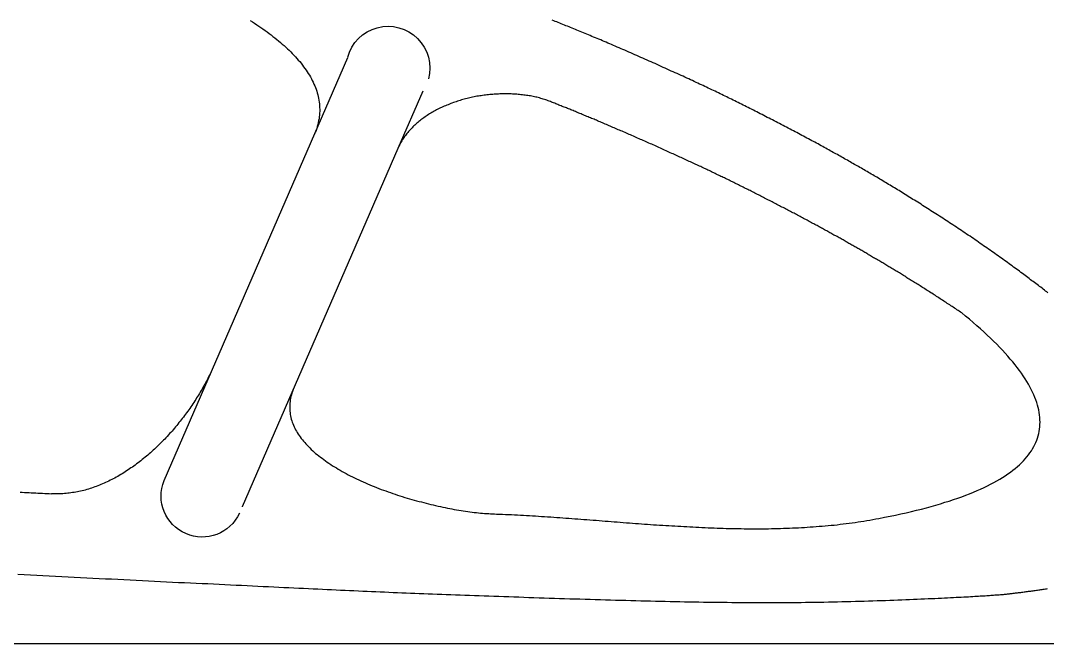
# Model space of a CAD drawing. Header units: millimetres. Extents: x 41 to 1041, y 1148 to 1248.
# Drawn here: x 823.6 to 886, y 1147.8 to 1185.7 of the extents above; entities that cross this region are included whole.
import ezdxf

# ---------------------------------------------------------------- set-up
doc = ezdxf.new("R2010")
doc.units = ezdxf.units.MM

msp = doc.modelspace()

# ---------------------------------------------------------------- linework, layer by layer
at = {"color": 3}
msp.add_line((832.3, 1157.718), (843.472, 1183.464), dxfattribs=at)
msp.add_line((41.281, 1147.802), (1041.281, 1147.802))
for points in [[(843.475, 1183.477, -1.004022), (848.374, 1182.161, -1.004022)], [(836.886, 1155.728, -0.975424), (832.3, 1157.718)]]:
    msp.add_lwpolyline(points, format="xyb", dxfattribs=at)
for points in [[(848.032, 1181.414), (846.519, 1177.928)], [(841.448, 1178.801), (841.448, 1178.801)], [(846.519, 1177.928), (837.057, 1156.122)], [(835.352, 1164.752), (835.352, 1164.752)], [(840.195, 1163.355), (840.195, 1163.355)], [(832.3, 1157.718), (832.3, 1157.718)]]:
    msp.add_lwpolyline(points, dxfattribs=at)
for points in [[(837.54, 1185.722, 0), (837.673, 1185.632, 0), (837.804, 1185.552, 0), (837.935, 1185.462, 0), (838.063, 1185.382, 0), (838.191, 1185.292, 0), (838.317, 1185.202, 0), (838.442, 1185.112, 0), (838.565, 1185.022, 0), (838.686, 1184.932, 0), (838.806, 1184.842, 0), (838.924, 1184.752, 0), (839.041, 1184.662, 0), (839.156, 1184.562, 0), (839.268, 1184.472, 0), (839.379, 1184.382, 0), (839.489, 1184.282, 0), (839.596, 1184.192, 0), (839.701, 1184.092, 0), (839.804, 1184.002, 0), (839.905, 1183.902, 0), (840.004, 1183.802, 0), (840.1, 1183.702, 0), (840.195, 1183.612, 0), (840.287, 1183.512, 0), (840.377, 1183.412, 0), (840.464, 1183.312, 0), (840.55, 1183.212, 0), (840.632, 1183.112, 0), (840.712, 1183.002, 0), (840.79, 1182.902, 0), (840.865, 1182.802, 0), (840.937, 1182.702, 0), (841.007, 1182.592, 0), (841.074, 1182.492, 0), (841.138, 1182.382, 0), (841.199, 1182.282, 0), (841.258, 1182.172, 0), (841.313, 1182.062, 0), (841.366, 1181.962, 0), (841.415, 1181.852, 0), (841.462, 1181.742, 0), (841.505, 1181.632, 0), (841.545, 1181.532, 0), (841.582, 1181.422, 0), (841.616, 1181.312, 0), (841.647, 1181.202, 0), (841.674, 1181.092, 0), (841.698, 1180.982, 0), (841.718, 1180.872, 0), (841.735, 1180.752, 0), (841.748, 1180.642, 0), (841.758, 1180.532, 0), (841.764, 1180.422, 0), (841.767, 1180.302, 0), (841.766, 1180.192, 0), (841.761, 1180.082, 0), (841.752, 1179.962, 0), (841.74, 1179.852, 0), (841.724, 1179.732, 0), (841.703, 1179.622, 0), (841.679, 1179.502, 0), (841.651, 1179.382, 0), (841.619, 1179.272, 0), (841.582, 1179.152, 0), (841.542, 1179.032, 0), (841.497, 1178.922, 0), (841.448, 1178.802, 0)], [(886.06, 1169.142, 0), (885.99, 1169.202, 0), (885.919, 1169.252, 0), (885.847, 1169.312, 0), (885.775, 1169.362, 0), (885.702, 1169.422, 0), (885.628, 1169.482, 0), (885.554, 1169.532, 0), (885.479, 1169.592, 0), (885.403, 1169.652, 0), (885.326, 1169.712, 0), (885.248, 1169.772, 0), (885.17, 1169.822, 0), (885.09, 1169.882, 0), (885.01, 1169.942, 0), (884.928, 1170.012, 0), (884.846, 1170.072, 0), (884.763, 1170.132, 0), (884.679, 1170.192, 0), (884.594, 1170.262, 0), (884.508, 1170.322, 0), (884.421, 1170.382, 0), (884.334, 1170.452, 0), (884.246, 1170.512, 0), (884.156, 1170.582, 0), (884.067, 1170.642, 0), (883.976, 1170.712, 0), (883.885, 1170.782, 0), (883.793, 1170.842, 0), (883.7, 1170.912, 0), (883.607, 1170.982, 0), (883.513, 1171.042, 0), (883.418, 1171.112, 0), (883.323, 1171.182, 0), (883.227, 1171.252, 0), (883.131, 1171.322, 0), (883.034, 1171.392, 0), (882.936, 1171.462, 0), (882.838, 1171.532, 0), (882.74, 1171.592, 0), (882.641, 1171.662, 0), (882.542, 1171.732, 0), (882.442, 1171.802, 0), (882.342, 1171.872, 0), (882.241, 1171.942, 0), (882.14, 1172.012, 0), (882.039, 1172.082, 0), (881.937, 1172.152, 0), (881.835, 1172.232, 0), (881.733, 1172.302, 0), (881.631, 1172.372, 0), (881.528, 1172.442, 0), (881.425, 1172.512, 0), (881.322, 1172.582, 0), (881.218, 1172.652, 0), (881.115, 1172.722, 0), (881.011, 1172.792, 0), (880.907, 1172.862, 0), (880.804, 1172.932, 0), (880.7, 1173.002, 0), (880.596, 1173.062, 0), (880.492, 1173.132, 0), (880.388, 1173.202, 0), (880.284, 1173.272, 0), (880.18, 1173.342, 0), (880.076, 1173.412, 0), (879.972, 1173.482, 0), (879.868, 1173.542, 0), (879.765, 1173.612, 0), (879.661, 1173.682, 0), (879.558, 1173.752, 0), (879.455, 1173.812, 0), (879.352, 1173.882, 0), (879.25, 1173.952, 0), (879.147, 1174.012, 0), (879.045, 1174.082, 0), (878.944, 1174.142, 0), (878.842, 1174.212, 0), (878.741, 1174.272, 0), (878.641, 1174.342, 0), (878.541, 1174.402, 0), (878.441, 1174.462, 0), (878.341, 1174.532, 0), (878.243, 1174.592, 0), (878.144, 1174.652, 0), (878.046, 1174.712, 0), (877.949, 1174.772, 0), (877.852, 1174.832, 0), (877.756, 1174.892, 0), (877.66, 1174.952, 0), (877.565, 1175.012, 0), (877.47, 1175.072, 0), (877.376, 1175.132, 0), (877.282, 1175.192, 0), (877.189, 1175.252, 0), (877.096, 1175.302, 0), (877.004, 1175.362, 0), (876.912, 1175.412, 0), (876.82, 1175.472, 0), (876.729, 1175.532, 0), (876.638, 1175.582, 0), (876.548, 1175.642, 0), (876.458, 1175.692, 0), (876.368, 1175.742, 0), (876.279, 1175.802, 0), (876.19, 1175.852, 0), (876.101, 1175.902, 0), (876.012, 1175.962, 0), (875.924, 1176.012, 0), (875.836, 1176.062, 0), (875.749, 1176.112, 0), (875.661, 1176.172, 0), (875.574, 1176.222, 0), (875.487, 1176.272, 0), (875.401, 1176.322, 0), (875.314, 1176.372, 0), (875.228, 1176.422, 0), (875.142, 1176.472, 0), (875.056, 1176.522, 0), (874.97, 1176.572, 0), (874.885, 1176.622, 0), (874.799, 1176.672, 0), (874.714, 1176.722, 0), (874.628, 1176.772, 0), (874.543, 1176.822, 0), (874.458, 1176.872, 0), (874.373, 1176.922, 0), (874.288, 1176.962, 0), (874.203, 1177.012, 0), (874.117, 1177.062, 0), (874.032, 1177.112, 0), (873.947, 1177.162, 0), (873.861, 1177.212, 0), (873.775, 1177.262, 0), (873.689, 1177.302, 0), (873.603, 1177.352, 0), (873.517, 1177.402, 0), (873.43, 1177.452, 0), (873.343, 1177.502, 0), (873.256, 1177.552, 0), (873.168, 1177.602, 0), (873.08, 1177.652, 0), (872.992, 1177.692, 0), (872.903, 1177.742, 0), (872.813, 1177.792, 0), (872.724, 1177.842, 0), (872.633, 1177.892, 0), (872.542, 1177.942, 0), (872.451, 1177.992, 0), (872.359, 1178.042, 0), (872.266, 1178.092, 0), (872.173, 1178.142, 0), (872.079, 1178.202, 0), (871.984, 1178.252, 0), (871.889, 1178.302, 0), (871.792, 1178.352, 0), (871.696, 1178.402, 0), (871.598, 1178.462, 0), (871.499, 1178.512, 0), (871.4, 1178.562, 0), (871.3, 1178.612, 0), (871.199, 1178.672, 0), (871.098, 1178.722, 0), (870.996, 1178.782, 0), (870.893, 1178.832, 0), (870.79, 1178.892, 0), (870.686, 1178.942, 0), (870.582, 1179.002, 0), (870.477, 1179.052, 0), (870.372, 1179.112, 0), (870.267, 1179.162, 0), (870.161, 1179.222, 0), (870.055, 1179.272, 0), (869.949, 1179.332, 0), (869.843, 1179.382, 0), (869.736, 1179.442, 0), (869.63, 1179.492, 0), (869.523, 1179.552, 0), (869.416, 1179.602, 0), (869.309, 1179.662, 0), (869.202, 1179.712, 0), (869.095, 1179.772, 0), (868.989, 1179.822, 0), (868.882, 1179.882, 0), (868.776, 1179.932, 0), (868.67, 1179.992, 0), (868.564, 1180.042, 0), (868.458, 1180.102, 0), (868.353, 1180.152, 0), (868.248, 1180.202, 0), (868.143, 1180.262, 0), (868.039, 1180.312, 0), (867.935, 1180.362, 0), (867.832, 1180.412, 0), (867.73, 1180.462, 0), (867.627, 1180.522, 0), (867.526, 1180.572, 0), (867.424, 1180.622, 0), (867.323, 1180.672, 0), (867.222, 1180.722, 0), (867.122, 1180.772, 0), (867.021, 1180.822, 0), (866.921, 1180.872, 0), (866.821, 1180.922, 0), (866.72, 1180.972, 0), (866.62, 1181.012, 0), (866.52, 1181.062, 0), (866.42, 1181.112, 0), (866.319, 1181.162, 0), (866.218, 1181.212, 0), (866.118, 1181.262, 0), (866.016, 1181.312, 0), (865.915, 1181.362, 0), (865.813, 1181.412, 0), (865.711, 1181.452, 0), (865.608, 1181.502, 0), (865.505, 1181.552, 0), (865.401, 1181.602, 0), (865.297, 1181.652, 0), (865.192, 1181.702, 0), (865.086, 1181.752, 0), (864.979, 1181.802, 0), (864.872, 1181.852, 0), (864.764, 1181.902, 0), (864.655, 1181.952, 0), (864.545, 1182.002, 0), (864.435, 1182.062, 0), (864.323, 1182.112, 0), (864.21, 1182.162, 0), (864.096, 1182.212, 0), (863.981, 1182.262, 0), (863.865, 1182.322, 0), (863.748, 1182.372, 0), (863.631, 1182.432, 0), (863.512, 1182.482, 0), (863.393, 1182.532, 0), (863.273, 1182.592, 0), (863.152, 1182.642, 0), (863.031, 1182.702, 0), (862.909, 1182.752, 0), (862.787, 1182.812, 0), (862.664, 1182.862, 0), (862.541, 1182.922, 0), (862.418, 1182.972, 0), (862.295, 1183.032, 0), (862.171, 1183.092, 0), (862.047, 1183.142, 0), (861.923, 1183.202, 0), (861.799, 1183.252, 0), (861.675, 1183.312, 0), (861.552, 1183.362, 0), (861.428, 1183.422, 0), (861.305, 1183.472, 0), (861.182, 1183.522, 0), (861.059, 1183.582, 0), (860.936, 1183.632, 0), (860.814, 1183.692, 0), (860.693, 1183.742, 0), (860.572, 1183.792, 0), (860.452, 1183.842, 0), (860.332, 1183.902, 0), (860.214, 1183.952, 0), (860.096, 1184.002, 0), (859.978, 1184.052, 0), (859.862, 1184.102, 0), (859.747, 1184.152, 0), (859.632, 1184.202, 0), (859.519, 1184.252, 0), (859.406, 1184.302, 0), (859.294, 1184.342, 0), (859.183, 1184.392, 0), (859.073, 1184.442, 0), (858.964, 1184.482, 0), (858.856, 1184.532, 0), (858.748, 1184.572, 0), (858.641, 1184.622, 0), (858.535, 1184.662, 0), (858.43, 1184.712, 0), (858.325, 1184.752, 0), (858.222, 1184.802, 0), (858.119, 1184.842, 0), (858.016, 1184.882, 0), (857.915, 1184.922, 0), (857.813, 1184.962, 0), (857.713, 1185.012, 0), (857.613, 1185.052, 0), (857.514, 1185.092, 0), (857.416, 1185.132, 0), (857.318, 1185.172, 0), (857.221, 1185.212, 0), (857.124, 1185.252, 0), (857.028, 1185.292, 0), (856.932, 1185.332, 0), (856.837, 1185.362, 0), (856.742, 1185.402, 0), (856.648, 1185.442, 0), (856.554, 1185.482, 0), (856.461, 1185.512, 0), (856.368, 1185.552, 0), (856.276, 1185.592, 0), (856.184, 1185.632, 0), (856.092, 1185.662, 0), (856.001, 1185.702, 0), (855.91, 1185.732, 0)], [(855.805, 1180.782, 0), (855.733, 1180.802, 0), (855.661, 1180.832, 0), (855.588, 1180.862, 0), (855.515, 1180.882, 0), (855.44, 1180.912, 0), (855.365, 1180.932, 0), (855.29, 1180.952, 0), (855.214, 1180.972, 0), (855.137, 1181.002, 0), (855.06, 1181.022, 0), (854.982, 1181.042, 0), (854.903, 1181.052, 0), (854.824, 1181.072, 0), (854.745, 1181.092, 0), (854.665, 1181.102, 0), (854.584, 1181.122, 0), (854.503, 1181.132, 0), (854.422, 1181.152, 0), (854.34, 1181.162, 0), (854.258, 1181.172, 0), (854.175, 1181.182, 0), (854.092, 1181.192, 0), (854.008, 1181.202, 0), (853.925, 1181.212, 0), (853.84, 1181.222, 0), (853.756, 1181.232, 0), (853.671, 1181.232, 0), (853.586, 1181.242, 0), (853.501, 1181.242, 0), (853.415, 1181.252, 0), (853.33, 1181.252, 0), (853.244, 1181.252, 0), (853.157, 1181.252, 0), (853.071, 1181.252, 0), (852.984, 1181.252, 0), (852.898, 1181.252, 0), (852.811, 1181.252, 0), (852.724, 1181.252, 0), (852.637, 1181.242, 0), (852.549, 1181.242, 0), (852.462, 1181.242, 0), (852.375, 1181.232, 0), (852.288, 1181.222, 0), (852.2, 1181.222, 0), (852.113, 1181.212, 0), (852.026, 1181.202, 0), (851.938, 1181.192, 0), (851.851, 1181.182, 0), (851.764, 1181.172, 0), (851.677, 1181.152, 0), (851.59, 1181.142, 0), (851.503, 1181.132, 0), (851.416, 1181.112, 0), (851.329, 1181.102, 0), (851.243, 1181.082, 0), (851.156, 1181.062, 0), (851.07, 1181.052, 0), (850.984, 1181.032, 0), (850.899, 1181.012, 0), (850.813, 1180.992, 0), (850.728, 1180.972, 0), (850.643, 1180.952, 0), (850.559, 1180.922, 0), (850.474, 1180.902, 0), (850.39, 1180.882, 0), (850.307, 1180.852, 0), (850.224, 1180.832, 0), (850.141, 1180.802, 0), (850.058, 1180.772, 0), (849.976, 1180.752, 0), (849.895, 1180.722, 0), (849.813, 1180.692, 0), (849.733, 1180.662, 0), (849.652, 1180.632, 0), (849.573, 1180.592, 0), (849.493, 1180.562, 0), (849.415, 1180.532, 0), (849.336, 1180.502, 0), (849.259, 1180.462, 0), (849.182, 1180.432, 0), (849.105, 1180.392, 0), (849.03, 1180.352, 0), (848.954, 1180.312, 0), (848.88, 1180.282, 0), (848.806, 1180.242, 0), (848.733, 1180.202, 0), (848.66, 1180.162, 0), (848.588, 1180.122, 0), (848.517, 1180.072, 0), (848.447, 1180.032, 0), (848.377, 1179.992, 0), (848.309, 1179.942, 0), (848.241, 1179.902, 0), (848.173, 1179.852, 0), (848.107, 1179.802, 0), (848.042, 1179.762, 0), (847.977, 1179.712, 0), (847.913, 1179.662, 0), (847.85, 1179.612, 0), (847.788, 1179.562, 0), (847.727, 1179.512, 0), (847.667, 1179.462, 0), (847.608, 1179.402, 0), (847.55, 1179.352, 0), (847.492, 1179.302, 0), (847.436, 1179.242, 0), (847.381, 1179.192, 0), (847.327, 1179.132, 0), (847.274, 1179.072, 0), (847.222, 1179.022, 0), (847.171, 1178.962, 0), (847.121, 1178.902, 0), (847.073, 1178.842, 0), (847.025, 1178.782, 0), (846.979, 1178.722, 0), (846.934, 1178.662, 0), (846.89, 1178.592, 0), (846.847, 1178.532, 0), (846.806, 1178.472, 0), (846.765, 1178.402, 0), (846.726, 1178.332, 0), (846.688, 1178.272, 0), (846.652, 1178.202, 0), (846.617, 1178.132, 0), (846.583, 1178.072, 0), (846.55, 1178.002, 0), (846.519, 1177.932, 0)], [(880.814, 1167.922, 0), (880.742, 1167.972, 0), (880.669, 1168.022, 0), (880.596, 1168.062, 0), (880.523, 1168.112, 0), (880.45, 1168.162, 0), (880.377, 1168.212, 0), (880.304, 1168.262, 0), (880.231, 1168.312, 0), (880.158, 1168.352, 0), (880.085, 1168.402, 0), (880.012, 1168.452, 0), (879.939, 1168.502, 0), (879.867, 1168.552, 0), (879.794, 1168.592, 0), (879.721, 1168.642, 0), (879.649, 1168.692, 0), (879.576, 1168.742, 0), (879.504, 1168.782, 0), (879.432, 1168.832, 0), (879.36, 1168.882, 0), (879.288, 1168.922, 0), (879.216, 1168.972, 0), (879.144, 1169.022, 0), (879.072, 1169.062, 0), (879.001, 1169.112, 0), (878.93, 1169.152, 0), (878.859, 1169.202, 0), (878.788, 1169.242, 0), (878.717, 1169.292, 0), (878.646, 1169.332, 0), (878.576, 1169.382, 0), (878.506, 1169.422, 0), (878.436, 1169.472, 0), (878.366, 1169.512, 0), (878.297, 1169.562, 0), (878.227, 1169.602, 0), (878.158, 1169.642, 0), (878.09, 1169.692, 0), (878.021, 1169.732, 0), (877.953, 1169.772, 0), (877.885, 1169.812, 0), (877.817, 1169.862, 0), (877.75, 1169.902, 0), (877.683, 1169.942, 0), (877.616, 1169.982, 0), (877.549, 1170.022, 0), (877.483, 1170.062, 0), (877.416, 1170.112, 0), (877.35, 1170.152, 0), (877.285, 1170.192, 0), (877.219, 1170.232, 0), (877.154, 1170.272, 0), (877.089, 1170.312, 0), (877.024, 1170.352, 0), (876.959, 1170.392, 0), (876.895, 1170.432, 0), (876.831, 1170.462, 0), (876.766, 1170.502, 0), (876.703, 1170.542, 0), (876.639, 1170.582, 0), (876.575, 1170.622, 0), (876.512, 1170.662, 0), (876.449, 1170.702, 0), (876.386, 1170.732, 0), (876.323, 1170.772, 0), (876.261, 1170.812, 0), (876.198, 1170.852, 0), (876.136, 1170.882, 0), (876.074, 1170.922, 0), (876.012, 1170.962, 0), (875.95, 1170.992, 0), (875.888, 1171.032, 0), (875.826, 1171.072, 0), (875.765, 1171.102, 0), (875.703, 1171.142, 0), (875.642, 1171.182, 0), (875.581, 1171.212, 0), (875.52, 1171.252, 0), (875.459, 1171.282, 0), (875.398, 1171.322, 0), (875.338, 1171.362, 0), (875.277, 1171.392, 0), (875.217, 1171.432, 0), (875.156, 1171.462, 0), (875.096, 1171.502, 0), (875.036, 1171.532, 0), (874.976, 1171.572, 0), (874.915, 1171.602, 0), (874.855, 1171.642, 0), (874.795, 1171.672, 0), (874.736, 1171.712, 0), (874.676, 1171.742, 0), (874.616, 1171.782, 0), (874.556, 1171.812, 0), (874.496, 1171.842, 0), (874.437, 1171.882, 0), (874.377, 1171.912, 0), (874.317, 1171.952, 0), (874.257, 1171.982, 0), (874.198, 1172.022, 0), (874.138, 1172.052, 0), (874.078, 1172.082, 0), (874.018, 1172.122, 0), (873.958, 1172.152, 0), (873.898, 1172.192, 0), (873.838, 1172.222, 0), (873.778, 1172.252, 0), (873.718, 1172.292, 0), (873.657, 1172.322, 0), (873.597, 1172.362, 0), (873.536, 1172.392, 0), (873.475, 1172.422, 0), (873.414, 1172.462, 0), (873.353, 1172.492, 0), (873.292, 1172.532, 0), (873.231, 1172.562, 0), (873.169, 1172.602, 0), (873.108, 1172.632, 0), (873.046, 1172.662, 0), (872.984, 1172.702, 0), (872.921, 1172.732, 0), (872.859, 1172.772, 0), (872.796, 1172.802, 0), (872.733, 1172.842, 0), (872.669, 1172.872, 0), (872.606, 1172.912, 0), (872.542, 1172.942, 0), (872.478, 1172.982, 0), (872.414, 1173.012, 0), (872.349, 1173.052, 0), (872.284, 1173.082, 0), (872.219, 1173.122, 0), (872.153, 1173.162, 0), (872.087, 1173.192, 0), (872.021, 1173.232, 0), (871.954, 1173.262, 0), (871.887, 1173.302, 0), (871.819, 1173.342, 0), (871.752, 1173.372, 0), (871.683, 1173.412, 0), (871.615, 1173.452, 0), (871.546, 1173.482, 0), (871.477, 1173.522, 0), (871.407, 1173.562, 0), (871.337, 1173.602, 0), (871.266, 1173.632, 0), (871.196, 1173.672, 0), (871.124, 1173.712, 0), (871.053, 1173.752, 0), (870.981, 1173.782, 0), (870.909, 1173.822, 0), (870.837, 1173.862, 0), (870.764, 1173.902, 0), (870.692, 1173.942, 0), (870.619, 1173.982, 0), (870.545, 1174.012, 0), (870.472, 1174.052, 0), (870.398, 1174.092, 0), (870.324, 1174.132, 0), (870.25, 1174.172, 0), (870.176, 1174.212, 0), (870.102, 1174.252, 0), (870.028, 1174.292, 0), (869.953, 1174.332, 0), (869.878, 1174.362, 0), (869.804, 1174.402, 0), (869.729, 1174.442, 0), (869.654, 1174.482, 0), (869.579, 1174.522, 0), (869.504, 1174.562, 0), (869.429, 1174.602, 0), (869.354, 1174.642, 0), (869.279, 1174.672, 0), (869.204, 1174.712, 0), (869.129, 1174.752, 0), (869.055, 1174.792, 0), (868.98, 1174.832, 0), (868.905, 1174.872, 0), (868.83, 1174.912, 0), (868.756, 1174.942, 0), (868.681, 1174.982, 0), (868.607, 1175.022, 0), (868.533, 1175.062, 0), (868.458, 1175.102, 0), (868.385, 1175.132, 0), (868.311, 1175.172, 0), (868.237, 1175.212, 0), (868.164, 1175.252, 0), (868.091, 1175.282, 0), (868.018, 1175.322, 0), (867.945, 1175.362, 0), (867.873, 1175.392, 0), (867.8, 1175.432, 0), (867.728, 1175.462, 0), (867.657, 1175.502, 0), (867.585, 1175.542, 0), (867.514, 1175.572, 0), (867.443, 1175.612, 0), (867.372, 1175.642, 0), (867.301, 1175.682, 0), (867.23, 1175.712, 0), (867.159, 1175.752, 0), (867.089, 1175.782, 0), (867.018, 1175.822, 0), (866.948, 1175.852, 0), (866.878, 1175.892, 0), (866.807, 1175.922, 0), (866.737, 1175.962, 0), (866.667, 1175.992, 0), (866.596, 1176.032, 0), (866.526, 1176.062, 0), (866.456, 1176.092, 0), (866.385, 1176.132, 0), (866.315, 1176.162, 0), (866.244, 1176.202, 0), (866.173, 1176.232, 0), (866.102, 1176.272, 0), (866.031, 1176.302, 0), (865.96, 1176.332, 0), (865.889, 1176.372, 0), (865.817, 1176.402, 0), (865.746, 1176.442, 0), (865.674, 1176.472, 0), (865.602, 1176.512, 0), (865.529, 1176.542, 0), (865.457, 1176.582, 0), (865.384, 1176.612, 0), (865.31, 1176.642, 0), (865.237, 1176.682, 0), (865.163, 1176.712, 0), (865.089, 1176.752, 0), (865.014, 1176.782, 0), (864.939, 1176.822, 0), (864.864, 1176.852, 0), (864.788, 1176.892, 0), (864.712, 1176.932, 0), (864.635, 1176.962, 0), (864.558, 1177.002, 0), (864.481, 1177.032, 0), (864.403, 1177.072, 0), (864.324, 1177.112, 0), (864.245, 1177.142, 0), (864.165, 1177.182, 0), (864.085, 1177.222, 0), (864.005, 1177.252, 0), (863.924, 1177.292, 0), (863.842, 1177.332, 0), (863.76, 1177.372, 0), (863.678, 1177.402, 0), (863.595, 1177.442, 0), (863.511, 1177.482, 0), (863.428, 1177.522, 0), (863.344, 1177.562, 0), (863.259, 1177.592, 0), (863.175, 1177.632, 0), (863.09, 1177.672, 0), (863.005, 1177.712, 0), (862.919, 1177.752, 0), (862.834, 1177.792, 0), (862.748, 1177.832, 0), (862.662, 1177.872, 0), (862.575, 1177.902, 0), (862.489, 1177.942, 0), (862.402, 1177.982, 0), (862.316, 1178.022, 0), (862.229, 1178.062, 0), (862.142, 1178.102, 0), (862.055, 1178.142, 0), (861.968, 1178.182, 0), (861.881, 1178.212, 0), (861.795, 1178.252, 0), (861.708, 1178.292, 0), (861.621, 1178.332, 0), (861.534, 1178.372, 0), (861.447, 1178.412, 0), (861.361, 1178.452, 0), (861.274, 1178.482, 0), (861.188, 1178.522, 0), (861.102, 1178.562, 0), (861.016, 1178.602, 0), (860.93, 1178.642, 0), (860.844, 1178.672, 0), (860.759, 1178.712, 0), (860.674, 1178.752, 0), (860.589, 1178.782, 0), (860.505, 1178.822, 0), (860.42, 1178.862, 0), (860.336, 1178.892, 0), (860.253, 1178.932, 0), (860.17, 1178.972, 0), (860.087, 1179.002, 0), (860.005, 1179.042, 0), (859.923, 1179.072, 0), (859.842, 1179.112, 0), (859.761, 1179.142, 0), (859.68, 1179.182, 0), (859.6, 1179.212, 0), (859.521, 1179.252, 0), (859.442, 1179.282, 0), (859.363, 1179.312, 0), (859.285, 1179.352, 0), (859.207, 1179.382, 0), (859.129, 1179.412, 0), (859.052, 1179.452, 0), (858.976, 1179.482, 0), (858.9, 1179.512, 0), (858.824, 1179.542, 0), (858.748, 1179.572, 0), (858.673, 1179.612, 0), (858.599, 1179.642, 0), (858.524, 1179.672, 0), (858.451, 1179.702, 0), (858.377, 1179.732, 0), (858.304, 1179.762, 0), (858.231, 1179.792, 0), (858.159, 1179.822, 0), (858.086, 1179.852, 0), (858.015, 1179.882, 0), (857.943, 1179.912, 0), (857.872, 1179.942, 0), (857.801, 1179.972, 0), (857.731, 1180.002, 0), (857.661, 1180.032, 0), (857.591, 1180.062, 0), (857.522, 1180.082, 0), (857.452, 1180.112, 0), (857.383, 1180.142, 0), (857.315, 1180.172, 0), (857.247, 1180.202, 0), (857.178, 1180.232, 0), (857.111, 1180.252, 0), (857.043, 1180.282, 0), (856.976, 1180.312, 0), (856.909, 1180.332, 0), (856.842, 1180.362, 0), (856.776, 1180.392, 0), (856.709, 1180.422, 0), (856.643, 1180.442, 0), (856.578, 1180.472, 0), (856.512, 1180.492, 0), (856.447, 1180.522, 0), (856.382, 1180.552, 0), (856.317, 1180.572, 0), (856.252, 1180.602, 0), (856.188, 1180.622, 0), (856.123, 1180.652, 0), (856.059, 1180.682, 0), (855.995, 1180.702, 0), (855.932, 1180.732, 0), (855.868, 1180.752, 0), (855.805, 1180.782, 0)], [(875.772, 1155.412, 0), (876.119, 1155.482, 0), (876.46, 1155.552, 0), (876.795, 1155.612, 0), (877.123, 1155.692, 0), (877.445, 1155.762, 0), (877.761, 1155.832, 0), (878.071, 1155.912, 0), (878.374, 1155.982, 0), (878.672, 1156.062, 0), (878.962, 1156.142, 0), (879.247, 1156.222, 0), (879.525, 1156.302, 0), (879.798, 1156.392, 0), (880.063, 1156.472, 0), (880.323, 1156.562, 0), (880.576, 1156.642, 0), (880.824, 1156.732, 0), (881.064, 1156.822, 0), (881.299, 1156.912, 0), (881.527, 1157.012, 0), (881.749, 1157.102, 0), (881.965, 1157.202, 0), (882.175, 1157.292, 0), (882.378, 1157.392, 0), (882.575, 1157.492, 0), (882.766, 1157.592, 0), (882.95, 1157.702, 0), (883.129, 1157.802, 0), (883.3, 1157.912, 0), (883.466, 1158.012, 0), (883.626, 1158.122, 0), (883.779, 1158.232, 0), (883.926, 1158.342, 0), (884.067, 1158.452, 0), (884.201, 1158.572, 0), (884.329, 1158.682, 0), (884.451, 1158.802, 0), (884.567, 1158.922, 0), (884.676, 1159.042, 0), (884.779, 1159.162, 0), (884.876, 1159.282, 0), (884.967, 1159.402, 0), (885.051, 1159.532, 0), (885.129, 1159.652, 0), (885.201, 1159.782, 0), (885.267, 1159.912, 0), (885.326, 1160.042, 0), (885.379, 1160.172, 0), (885.426, 1160.302, 0), (885.467, 1160.442, 0), (885.501, 1160.572, 0), (885.529, 1160.712, 0), (885.551, 1160.852, 0), (885.566, 1160.992, 0), (885.576, 1161.132, 0), (885.579, 1161.272, 0), (885.575, 1161.422, 0), (885.566, 1161.562, 0), (885.55, 1161.712, 0), (885.528, 1161.862, 0), (885.5, 1162.012, 0), (885.465, 1162.162, 0), (885.424, 1162.312, 0), (885.377, 1162.472, 0), (885.324, 1162.622, 0), (885.264, 1162.782, 0), (885.199, 1162.942, 0), (885.127, 1163.092, 0), (885.048, 1163.262, 0), (884.964, 1163.422, 0), (884.873, 1163.582, 0), (884.776, 1163.752, 0), (884.672, 1163.912, 0), (884.563, 1164.082, 0), (884.447, 1164.252, 0), (884.325, 1164.422, 0), (884.196, 1164.592, 0), (884.061, 1164.762, 0), (883.921, 1164.942, 0), (883.773, 1165.112, 0), (883.62, 1165.292, 0), (883.46, 1165.472, 0), (883.294, 1165.652, 0), (883.122, 1165.832, 0), (882.944, 1166.012, 0), (882.759, 1166.202, 0), (882.568, 1166.382, 0), (882.371, 1166.572, 0), (882.167, 1166.762, 0), (881.957, 1166.952, 0), (881.741, 1167.142, 0), (881.519, 1167.332, 0), (881.29, 1167.532, 0), (881.056, 1167.722, 0), (880.814, 1167.922, 0)], [(835.352, 1164.752, 0), (835.312, 1164.662, 0), (835.271, 1164.572, 0), (835.229, 1164.482, 0), (835.186, 1164.382, 0), (835.143, 1164.292, 0), (835.099, 1164.202, 0), (835.053, 1164.112, 0), (835.007, 1164.022, 0), (834.961, 1163.932, 0), (834.913, 1163.832, 0), (834.865, 1163.742, 0), (834.816, 1163.652, 0), (834.766, 1163.562, 0), (834.715, 1163.472, 0), (834.663, 1163.382, 0), (834.611, 1163.282, 0), (834.558, 1163.192, 0), (834.504, 1163.102, 0), (834.449, 1163.012, 0), (834.394, 1162.922, 0), (834.338, 1162.832, 0), (834.281, 1162.742, 0), (834.223, 1162.652, 0), (834.165, 1162.562, 0), (834.106, 1162.472, 0), (834.046, 1162.382, 0), (833.985, 1162.292, 0), (833.924, 1162.202, 0), (833.862, 1162.112, 0), (833.8, 1162.022, 0), (833.736, 1161.932, 0), (833.672, 1161.842, 0), (833.608, 1161.762, 0), (833.543, 1161.672, 0), (833.477, 1161.582, 0), (833.41, 1161.492, 0), (833.343, 1161.412, 0), (833.275, 1161.322, 0), (833.206, 1161.242, 0), (833.137, 1161.152, 0), (833.068, 1161.072, 0), (832.997, 1160.982, 0), (832.926, 1160.902, 0), (832.855, 1160.812, 0), (832.783, 1160.732, 0), (832.71, 1160.652, 0), (832.637, 1160.572, 0), (832.563, 1160.492, 0), (832.488, 1160.402, 0), (832.413, 1160.322, 0), (832.338, 1160.242, 0), (832.261, 1160.172, 0), (832.185, 1160.092, 0), (832.108, 1160.012, 0), (832.03, 1159.932, 0), (831.952, 1159.862, 0), (831.873, 1159.782, 0), (831.793, 1159.702, 0), (831.714, 1159.632, 0), (831.633, 1159.562, 0), (831.553, 1159.482, 0), (831.471, 1159.412, 0), (831.39, 1159.342, 0), (831.307, 1159.272, 0), (831.225, 1159.202, 0), (831.141, 1159.132, 0), (831.058, 1159.062, 0), (830.974, 1158.992, 0), (830.889, 1158.922, 0), (830.804, 1158.862, 0), (830.719, 1158.792, 0), (830.633, 1158.732, 0), (830.547, 1158.662, 0), (830.46, 1158.602, 0), (830.373, 1158.542, 0), (830.286, 1158.482, 0), (830.198, 1158.422, 0), (830.11, 1158.362, 0), (830.021, 1158.302, 0), (829.932, 1158.242, 0), (829.843, 1158.192, 0), (829.753, 1158.132, 0), (829.663, 1158.082, 0), (829.573, 1158.022, 0), (829.482, 1157.972, 0), (829.391, 1157.922, 0), (829.3, 1157.872, 0), (829.208, 1157.822, 0), (829.116, 1157.782, 0), (829.024, 1157.732, 0), (828.931, 1157.682, 0), (828.838, 1157.642, 0), (828.745, 1157.602, 0), (828.651, 1157.552, 0), (828.558, 1157.512, 0), (828.464, 1157.472, 0), (828.369, 1157.432, 0), (828.275, 1157.402, 0), (828.18, 1157.362, 0), (828.085, 1157.332, 0), (827.99, 1157.292, 0), (827.894, 1157.262, 0), (827.798, 1157.232, 0), (827.702, 1157.202, 0), (827.606, 1157.172, 0), (827.51, 1157.142, 0), (827.413, 1157.122, 0), (827.316, 1157.092, 0), (827.219, 1157.072, 0), (827.122, 1157.052, 0), (827.025, 1157.032, 0), (826.927, 1157.012, 0), (826.83, 1156.992, 0), (826.732, 1156.982, 0), (826.634, 1156.962, 0), (826.536, 1156.952, 0), (826.437, 1156.942, 0), (826.339, 1156.932, 0), (826.24, 1156.922, 0), (826.142, 1156.912, 0), (826.043, 1156.912, 0), (825.944, 1156.912, 0), (825.845, 1156.902, 0), (825.746, 1156.902, 0), (825.647, 1156.902, 0), (825.548, 1156.912, 0), (825.449, 1156.912, 0)], [(840.195, 1163.352, 0), (840.152, 1163.252, 0), (840.113, 1163.142, 0), (840.078, 1163.042, 0), (840.047, 1162.942, 0), (840.02, 1162.842, 0), (839.997, 1162.732, 0), (839.978, 1162.632, 0), (839.962, 1162.532, 0), (839.951, 1162.432, 0), (839.943, 1162.332, 0), (839.94, 1162.232, 0), (839.94, 1162.132, 0), (839.943, 1162.032, 0), (839.95, 1161.942, 0), (839.961, 1161.842, 0), (839.975, 1161.742, 0), (839.993, 1161.652, 0), (840.014, 1161.552, 0), (840.039, 1161.462, 0), (840.067, 1161.362, 0), (840.098, 1161.272, 0), (840.132, 1161.182, 0), (840.17, 1161.092, 0), (840.21, 1160.992, 0), (840.254, 1160.902, 0), (840.301, 1160.812, 0), (840.351, 1160.722, 0), (840.404, 1160.632, 0), (840.46, 1160.542, 0), (840.518, 1160.462, 0), (840.58, 1160.372, 0), (840.644, 1160.282, 0), (840.711, 1160.202, 0), (840.78, 1160.112, 0), (840.853, 1160.032, 0), (840.927, 1159.942, 0), (841.005, 1159.862, 0), (841.085, 1159.782, 0), (841.167, 1159.702, 0), (841.252, 1159.612, 0), (841.339, 1159.532, 0), (841.428, 1159.452, 0), (841.52, 1159.372, 0), (841.614, 1159.302, 0), (841.71, 1159.222, 0), (841.808, 1159.142, 0), (841.908, 1159.072, 0), (842.01, 1158.992, 0), (842.114, 1158.912, 0), (842.221, 1158.842, 0), (842.329, 1158.772, 0), (842.438, 1158.692, 0), (842.55, 1158.622, 0), (842.663, 1158.552, 0), (842.779, 1158.482, 0), (842.895, 1158.412, 0), (843.014, 1158.342, 0), (843.134, 1158.272, 0), (843.255, 1158.212, 0), (843.378, 1158.142, 0), (843.502, 1158.072, 0), (843.628, 1158.012, 0), (843.755, 1157.952, 0), (843.883, 1157.882, 0), (844.013, 1157.822, 0), (844.144, 1157.762, 0), (844.276, 1157.702, 0), (844.408, 1157.642, 0), (844.543, 1157.582, 0), (844.678, 1157.522, 0), (844.814, 1157.462, 0), (844.95, 1157.402, 0), (845.088, 1157.352, 0), (845.227, 1157.292, 0), (845.366, 1157.242, 0), (845.506, 1157.182, 0), (845.647, 1157.132, 0), (845.788, 1157.082, 0), (845.93, 1157.032, 0), (846.073, 1156.982, 0), (846.216, 1156.932, 0), (846.359, 1156.882, 0), (846.503, 1156.832, 0), (846.647, 1156.792, 0), (846.791, 1156.742, 0), (846.936, 1156.692, 0), (847.081, 1156.652, 0), (847.226, 1156.612, 0), (847.371, 1156.572, 0), (847.516, 1156.522, 0), (847.662, 1156.482, 0), (847.807, 1156.442, 0), (847.952, 1156.412, 0), (848.097, 1156.372, 0), (848.242, 1156.332, 0), (848.387, 1156.302, 0), (848.531, 1156.262, 0), (848.675, 1156.232, 0), (848.819, 1156.192, 0), (848.963, 1156.162, 0), (849.106, 1156.132, 0), (849.248, 1156.102, 0), (849.39, 1156.072, 0), (849.531, 1156.042, 0), (849.672, 1156.022, 0), (849.812, 1155.992, 0), (849.951, 1155.962, 0), (850.09, 1155.942, 0), (850.228, 1155.922, 0), (850.365, 1155.892, 0), (850.501, 1155.872, 0), (850.636, 1155.852, 0), (850.77, 1155.832, 0), (850.902, 1155.822, 0), (851.034, 1155.802, 0), (851.165, 1155.782, 0), (851.295, 1155.772, 0), (851.423, 1155.752, 0), (851.55, 1155.742, 0), (851.676, 1155.732, 0), (851.8, 1155.722, 0), (851.923, 1155.712, 0), (852.044, 1155.702, 0), (852.164, 1155.692, 0), (852.282, 1155.682, 0), (852.399, 1155.682, 0), (852.514, 1155.672, 0)], [(823.542, 1157.012, 0), (823.678, 1157.002, 0), (823.815, 1156.992, 0), (823.951, 1156.992, 0), (824.087, 1156.982, 0), (824.223, 1156.972, 0), (824.359, 1156.962, 0), (824.496, 1156.962, 0), (824.632, 1156.952, 0), (824.768, 1156.942, 0), (824.904, 1156.942, 0), (825.04, 1156.932, 0), (825.176, 1156.922, 0), (825.312, 1156.922, 0), (825.449, 1156.912, 0)], [(837.061, 1156.132, 0), (837.061, 1156.132, 0), (837.06, 1156.132, 0), (837.06, 1156.132, 0), (837.06, 1156.132, 0), (837.06, 1156.132, 0), (837.06, 1156.132, 0), (837.06, 1156.132, 0), (837.06, 1156.132, 0), (837.06, 1156.132, 0), (837.06, 1156.132, 0), (837.06, 1156.132, 0), (837.06, 1156.132, 0), (837.06, 1156.132, 0), (837.06, 1156.132, 0), (837.06, 1156.132, 0), (837.059, 1156.132, 0), (837.059, 1156.132, 0), (837.059, 1156.132, 0), (837.059, 1156.132, 0), (837.059, 1156.132, 0), (837.059, 1156.132, 0), (837.059, 1156.132, 0), (837.059, 1156.132, 0), (837.059, 1156.132, 0), (837.059, 1156.132, 0), (837.059, 1156.132, 0), (837.059, 1156.132, 0), (837.059, 1156.132, 0), (837.059, 1156.132, 0), (837.059, 1156.132, 0), (837.058, 1156.132, 0), (837.058, 1156.132, 0), (837.058, 1156.132, 0), (837.058, 1156.132, 0), (837.058, 1156.132, 0), (837.058, 1156.132, 0), (837.058, 1156.132, 0), (837.058, 1156.132, 0), (837.058, 1156.132, 0), (837.058, 1156.132, 0), (837.058, 1156.132, 0), (837.058, 1156.132, 0), (837.058, 1156.132, 0), (837.058, 1156.132, 0), (837.058, 1156.132, 0), (837.058, 1156.132, 0), (837.058, 1156.132, 0), (837.058, 1156.132, 0), (837.058, 1156.132, 0), (837.057, 1156.132, 0), (837.057, 1156.132, 0), (837.057, 1156.122, 0), (837.057, 1156.122, 0), (837.057, 1156.122, 0), (837.057, 1156.122, 0), (837.057, 1156.122, 0), (837.057, 1156.122, 0), (837.057, 1156.122, 0), (837.057, 1156.122, 0), (837.057, 1156.122, 0), (837.057, 1156.122, 0), (837.057, 1156.122, 0), (837.057, 1156.122, 0), (837.057, 1156.122, 0), (837.057, 1156.122, 0), (837.057, 1156.122, 0), (837.057, 1156.122, 0), (837.057, 1156.122, 0), (837.057, 1156.122, 0), (837.057, 1156.122, 0), (837.057, 1156.122, 0), (837.057, 1156.122, 0), (837.057, 1156.122, 0), (837.057, 1156.122, 0), (837.057, 1156.122, 0), (837.057, 1156.122, 0), (837.057, 1156.122, 0), (837.056, 1156.122, 0), (837.056, 1156.122, 0), (837.056, 1156.122, 0), (837.056, 1156.122, 0), (837.056, 1156.122, 0), (837.056, 1156.122, 0), (837.056, 1156.122, 0), (837.056, 1156.122, 0), (837.056, 1156.122, 0), (837.056, 1156.122, 0), (837.056, 1156.122, 0), (837.056, 1156.122, 0), (837.056, 1156.122, 0), (837.056, 1156.122, 0), (837.056, 1156.122, 0), (837.056, 1156.122, 0), (837.056, 1156.122, 0), (837.056, 1156.122, 0), (837.056, 1156.122, 0), (837.056, 1156.122, 0), (837.056, 1156.122, 0), (837.056, 1156.122, 0), (837.056, 1156.122, 0), (837.056, 1156.122, 0), (837.056, 1156.122, 0), (837.056, 1156.122, 0), (837.056, 1156.122, 0), (837.056, 1156.122, 0), (837.056, 1156.122, 0), (837.056, 1156.122, 0), (837.056, 1156.122, 0), (837.056, 1156.122, 0), (837.056, 1156.122, 0), (837.056, 1156.122, 0), (837.056, 1156.122, 0), (837.056, 1156.122, 0), (837.056, 1156.122, 0), (837.056, 1156.122, 0), (837.056, 1156.122, 0), (837.056, 1156.122, 0), (837.056, 1156.122, 0), (837.056, 1156.122, 0), (837.056, 1156.122, 0), (837.057, 1156.122, 0), (837.057, 1156.122, 0), (837.057, 1156.122, 0), (837.057, 1156.122, 0), (837.057, 1156.122, 0), (837.057, 1156.122, 0), (837.057, 1156.122, 0)], [(852.514, 1155.672, 0), (852.697, 1155.672, 0), (852.88, 1155.662, 0), (853.063, 1155.652, 0), (853.247, 1155.642, 0), (853.43, 1155.642, 0), (853.613, 1155.632, 0), (853.797, 1155.622, 0), (853.98, 1155.612, 0), (854.163, 1155.602, 0), (854.347, 1155.592, 0), (854.53, 1155.582, 0), (854.714, 1155.572, 0), (854.898, 1155.562, 0), (855.081, 1155.552, 0), (855.265, 1155.532, 0), (855.449, 1155.522, 0), (855.632, 1155.512, 0), (855.816, 1155.502, 0), (856, 1155.492, 0), (856.184, 1155.472, 0), (856.368, 1155.462, 0), (856.551, 1155.452, 0), (856.735, 1155.432, 0), (856.919, 1155.422, 0), (857.103, 1155.412, 0), (857.287, 1155.392, 0), (857.471, 1155.382, 0), (857.655, 1155.372, 0), (857.839, 1155.352, 0), (858.023, 1155.342, 0), (858.207, 1155.322, 0), (858.392, 1155.312, 0), (858.576, 1155.302, 0), (858.76, 1155.282, 0), (858.944, 1155.272, 0), (859.128, 1155.252, 0), (859.312, 1155.242, 0), (859.496, 1155.222, 0), (859.68, 1155.212, 0), (859.865, 1155.202, 0), (860.049, 1155.182, 0), (860.233, 1155.172, 0), (860.417, 1155.152, 0), (860.601, 1155.142, 0), (860.786, 1155.132, 0), (860.97, 1155.112, 0), (861.154, 1155.102, 0), (861.338, 1155.092, 0), (861.522, 1155.072, 0), (861.706, 1155.062, 0), (861.891, 1155.052, 0), (862.075, 1155.032, 0), (862.259, 1155.022, 0), (862.443, 1155.012, 0), (862.627, 1154.992, 0), (862.811, 1154.982, 0), (862.995, 1154.972, 0), (863.179, 1154.962, 0), (863.363, 1154.952, 0), (863.547, 1154.942, 0), (863.731, 1154.932, 0), (863.915, 1154.922, 0), (864.099, 1154.912, 0), (864.283, 1154.902, 0), (864.467, 1154.892, 0), (864.651, 1154.882, 0), (864.835, 1154.872, 0), (865.019, 1154.862, 0), (865.203, 1154.852, 0), (865.386, 1154.842, 0), (865.57, 1154.842, 0), (865.754, 1154.832, 0), (865.938, 1154.822, 0), (866.121, 1154.822, 0), (866.305, 1154.812, 0), (866.488, 1154.802, 0), (866.672, 1154.802, 0), (866.855, 1154.802, 0), (867.039, 1154.792, 0), (867.222, 1154.792, 0), (867.406, 1154.792, 0), (867.589, 1154.782, 0), (867.772, 1154.782, 0), (867.955, 1154.782, 0), (868.139, 1154.782, 0), (868.322, 1154.782, 0), (868.505, 1154.782, 0), (868.688, 1154.782, 0), (868.871, 1154.782, 0), (869.054, 1154.782, 0), (869.237, 1154.792, 0), (869.419, 1154.792, 0), (869.602, 1154.802, 0), (869.785, 1154.802, 0), (869.967, 1154.812, 0), (870.15, 1154.812, 0), (870.332, 1154.822, 0), (870.515, 1154.832, 0), (870.697, 1154.832, 0), (870.88, 1154.842, 0), (871.062, 1154.852, 0), (871.244, 1154.862, 0), (871.426, 1154.882, 0), (871.608, 1154.892, 0), (871.79, 1154.902, 0), (871.972, 1154.912, 0), (872.154, 1154.932, 0), (872.335, 1154.942, 0), (872.517, 1154.962, 0), (872.699, 1154.982, 0), (872.88, 1155.002, 0), (873.061, 1155.012, 0), (873.243, 1155.032, 0), (873.424, 1155.062, 0), (873.605, 1155.082, 0), (873.786, 1155.102, 0), (873.967, 1155.122, 0), (874.148, 1155.152, 0), (874.329, 1155.172, 0), (874.51, 1155.202, 0), (874.69, 1155.232, 0), (874.871, 1155.252, 0), (875.051, 1155.282, 0), (875.231, 1155.312, 0), (875.412, 1155.342, 0), (875.592, 1155.382, 0), (875.772, 1155.412, 0)], [(823.415, 1152.012, 0), (823.796, 1151.992, 0), (824.176, 1151.972, 0), (824.556, 1151.952, 0), (824.936, 1151.942, 0), (825.317, 1151.922, 0), (825.697, 1151.902, 0), (826.077, 1151.882, 0), (826.457, 1151.862, 0), (826.836, 1151.842, 0), (827.216, 1151.822, 0), (827.595, 1151.802, 0), (827.974, 1151.782, 0), (828.352, 1151.762, 0), (828.73, 1151.742, 0), (829.107, 1151.732, 0), (829.484, 1151.712, 0), (829.859, 1151.692, 0), (830.233, 1151.672, 0), (830.607, 1151.652, 0), (830.979, 1151.632, 0), (831.349, 1151.612, 0), (831.719, 1151.602, 0), (832.087, 1151.582, 0), (832.453, 1151.562, 0), (832.817, 1151.542, 0), (833.18, 1151.522, 0), (833.541, 1151.512, 0), (833.899, 1151.492, 0), (834.256, 1151.472, 0), (834.61, 1151.452, 0), (834.962, 1151.442, 0), (835.312, 1151.422, 0), (835.659, 1151.402, 0), (836.003, 1151.382, 0), (836.345, 1151.372, 0), (836.684, 1151.352, 0), (837.019, 1151.342, 0), (837.352, 1151.322, 0), (837.682, 1151.302, 0), (838.008, 1151.292, 0), (838.331, 1151.272, 0), (838.651, 1151.262, 0), (838.967, 1151.242, 0), (839.28, 1151.232, 0), (839.588, 1151.212, 0), (839.893, 1151.202, 0), (840.194, 1151.182, 0), (840.492, 1151.172, 0), (840.786, 1151.162, 0), (841.077, 1151.142, 0), (841.366, 1151.132, 0), (841.651, 1151.122, 0), (841.934, 1151.102, 0), (842.214, 1151.092, 0), (842.492, 1151.082, 0), (842.767, 1151.072, 0), (843.041, 1151.052, 0), (843.313, 1151.042, 0), (843.583, 1151.032, 0), (843.852, 1151.022, 0), (844.12, 1151.012, 0), (844.386, 1150.992, 0), (844.652, 1150.982, 0), (844.917, 1150.972, 0), (845.181, 1150.962, 0), (845.445, 1150.952, 0), (845.708, 1150.942, 0), (845.971, 1150.932, 0), (846.235, 1150.912, 0), (846.498, 1150.902, 0), (846.762, 1150.892, 0), (847.027, 1150.882, 0), (847.293, 1150.872, 0), (847.559, 1150.862, 0), (847.826, 1150.852, 0), (848.095, 1150.842, 0), (848.365, 1150.832, 0), (848.637, 1150.822, 0), (848.91, 1150.812, 0), (849.186, 1150.802, 0), (849.464, 1150.792, 0), (849.743, 1150.782, 0), (850.026, 1150.762, 0), (850.31, 1150.752, 0), (850.597, 1150.742, 0), (850.887, 1150.732, 0), (851.178, 1150.722, 0), (851.471, 1150.712, 0), (851.766, 1150.702, 0), (852.063, 1150.692, 0), (852.362, 1150.682, 0), (852.662, 1150.672, 0), (852.963, 1150.662, 0), (853.266, 1150.652, 0), (853.571, 1150.642, 0), (853.876, 1150.632, 0), (854.182, 1150.622, 0), (854.49, 1150.602, 0), (854.798, 1150.592, 0), (855.107, 1150.582, 0), (855.417, 1150.572, 0), (855.727, 1150.562, 0), (856.038, 1150.552, 0), (856.349, 1150.542, 0), (856.66, 1150.532, 0), (856.971, 1150.522, 0), (857.283, 1150.512, 0), (857.594, 1150.512, 0), (857.905, 1150.502, 0), (858.216, 1150.492, 0), (858.527, 1150.482, 0), (858.837, 1150.472, 0), (859.147, 1150.462, 0), (859.456, 1150.452, 0), (859.764, 1150.442, 0), (860.071, 1150.432, 0), (860.377, 1150.432, 0), (860.682, 1150.422, 0), (860.986, 1150.412, 0), (861.289, 1150.402, 0), (861.591, 1150.392, 0), (861.891, 1150.392, 0), (862.19, 1150.382, 0), (862.488, 1150.372, 0), (862.784, 1150.372, 0), (863.08, 1150.362, 0), (863.374, 1150.352, 0), (863.668, 1150.352, 0), (863.96, 1150.342, 0), (864.252, 1150.342, 0), (864.542, 1150.332, 0), (864.832, 1150.332, 0), (865.12, 1150.322, 0), (865.408, 1150.322, 0), (865.695, 1150.322, 0), (865.982, 1150.312, 0), (866.267, 1150.312, 0), (866.552, 1150.312, 0), (866.836, 1150.302, 0), (867.12, 1150.302, 0), (867.403, 1150.302, 0), (867.685, 1150.302, 0), (867.967, 1150.292, 0), (868.248, 1150.292, 0), (868.529, 1150.292, 0), (868.809, 1150.292, 0), (869.089, 1150.292, 0), (869.369, 1150.292, 0), (869.648, 1150.292, 0), (869.927, 1150.302, 0), (870.206, 1150.302, 0), (870.484, 1150.302, 0), (870.762, 1150.302, 0), (871.041, 1150.302, 0), (871.318, 1150.312, 0), (871.596, 1150.312, 0), (871.874, 1150.312, 0), (872.152, 1150.322, 0), (872.429, 1150.322, 0), (872.706, 1150.332, 0), (872.982, 1150.332, 0), (873.257, 1150.342, 0), (873.531, 1150.352, 0), (873.805, 1150.352, 0), (874.076, 1150.362, 0), (874.347, 1150.372, 0), (874.615, 1150.372, 0), (874.882, 1150.382, 0), (875.147, 1150.392, 0), (875.41, 1150.402, 0), (875.67, 1150.412, 0), (875.928, 1150.422, 0), (876.183, 1150.422, 0), (876.436, 1150.432, 0), (876.685, 1150.442, 0), (876.932, 1150.452, 0), (877.175, 1150.462, 0), (877.414, 1150.472, 0), (877.65, 1150.482, 0), (877.882, 1150.492, 0), (878.11, 1150.502, 0), (878.334, 1150.512, 0), (878.554, 1150.522, 0), (878.769, 1150.532, 0), (878.979, 1150.542, 0), (879.185, 1150.542, 0), (879.386, 1150.552, 0), (879.581, 1150.562, 0), (879.771, 1150.572, 0), (879.956, 1150.582, 0), (880.135, 1150.592, 0), (880.309, 1150.602, 0), (880.476, 1150.612, 0), (880.637, 1150.612, 0), (880.792, 1150.622, 0), (880.941, 1150.632, 0), (881.085, 1150.642, 0), (881.223, 1150.642, 0), (881.355, 1150.652, 0), (881.483, 1150.662, 0), (881.605, 1150.672, 0), (881.722, 1150.672, 0), (881.835, 1150.682, 0), (881.944, 1150.692, 0), (882.048, 1150.692, 0), (882.148, 1150.702, 0), (882.244, 1150.702, 0), (882.337, 1150.712, 0), (882.426, 1150.722, 0), (882.512, 1150.722, 0), (882.595, 1150.732, 0), (882.675, 1150.732, 0), (882.752, 1150.742, 0), (882.827, 1150.752, 0), (882.899, 1150.752, 0), (882.969, 1150.762, 0), (883.038, 1150.762, 0), (883.104, 1150.772, 0), (883.169, 1150.782, 0), (883.233, 1150.782, 0), (883.295, 1150.792, 0), (883.356, 1150.792, 0), (883.417, 1150.802, 0), (883.476, 1150.812, 0), (883.536, 1150.812, 0), (883.595, 1150.822, 0), (883.654, 1150.832, 0), (883.713, 1150.832, 0), (883.773, 1150.842, 0), (883.833, 1150.852, 0), (883.894, 1150.852, 0), (883.955, 1150.862, 0), (884.018, 1150.872, 0), (884.081, 1150.882, 0), (884.144, 1150.882, 0), (884.209, 1150.892, 0), (884.274, 1150.902, 0), (884.339, 1150.912, 0), (884.405, 1150.912, 0), (884.472, 1150.922, 0), (884.539, 1150.932, 0), (884.606, 1150.942, 0), (884.674, 1150.952, 0), (884.742, 1150.962, 0), (884.81, 1150.972, 0), (884.879, 1150.982, 0), (884.947, 1150.982, 0), (885.016, 1150.992, 0), (885.085, 1151.002, 0), (885.154, 1151.012, 0), (885.223, 1151.022, 0), (885.292, 1151.032, 0), (885.361, 1151.042, 0), (885.43, 1151.052, 0), (885.499, 1151.062, 0), (885.568, 1151.072, 0), (885.636, 1151.082, 0), (885.704, 1151.092, 0), (885.772, 1151.102, 0), (885.839, 1151.112, 0), (885.906, 1151.122, 0), (885.973, 1151.132, 0), (886.039, 1151.142, 0)]]:
    msp.add_polyline3d(points, dxfattribs=at)

doc.saveas('drawing.dxf')
